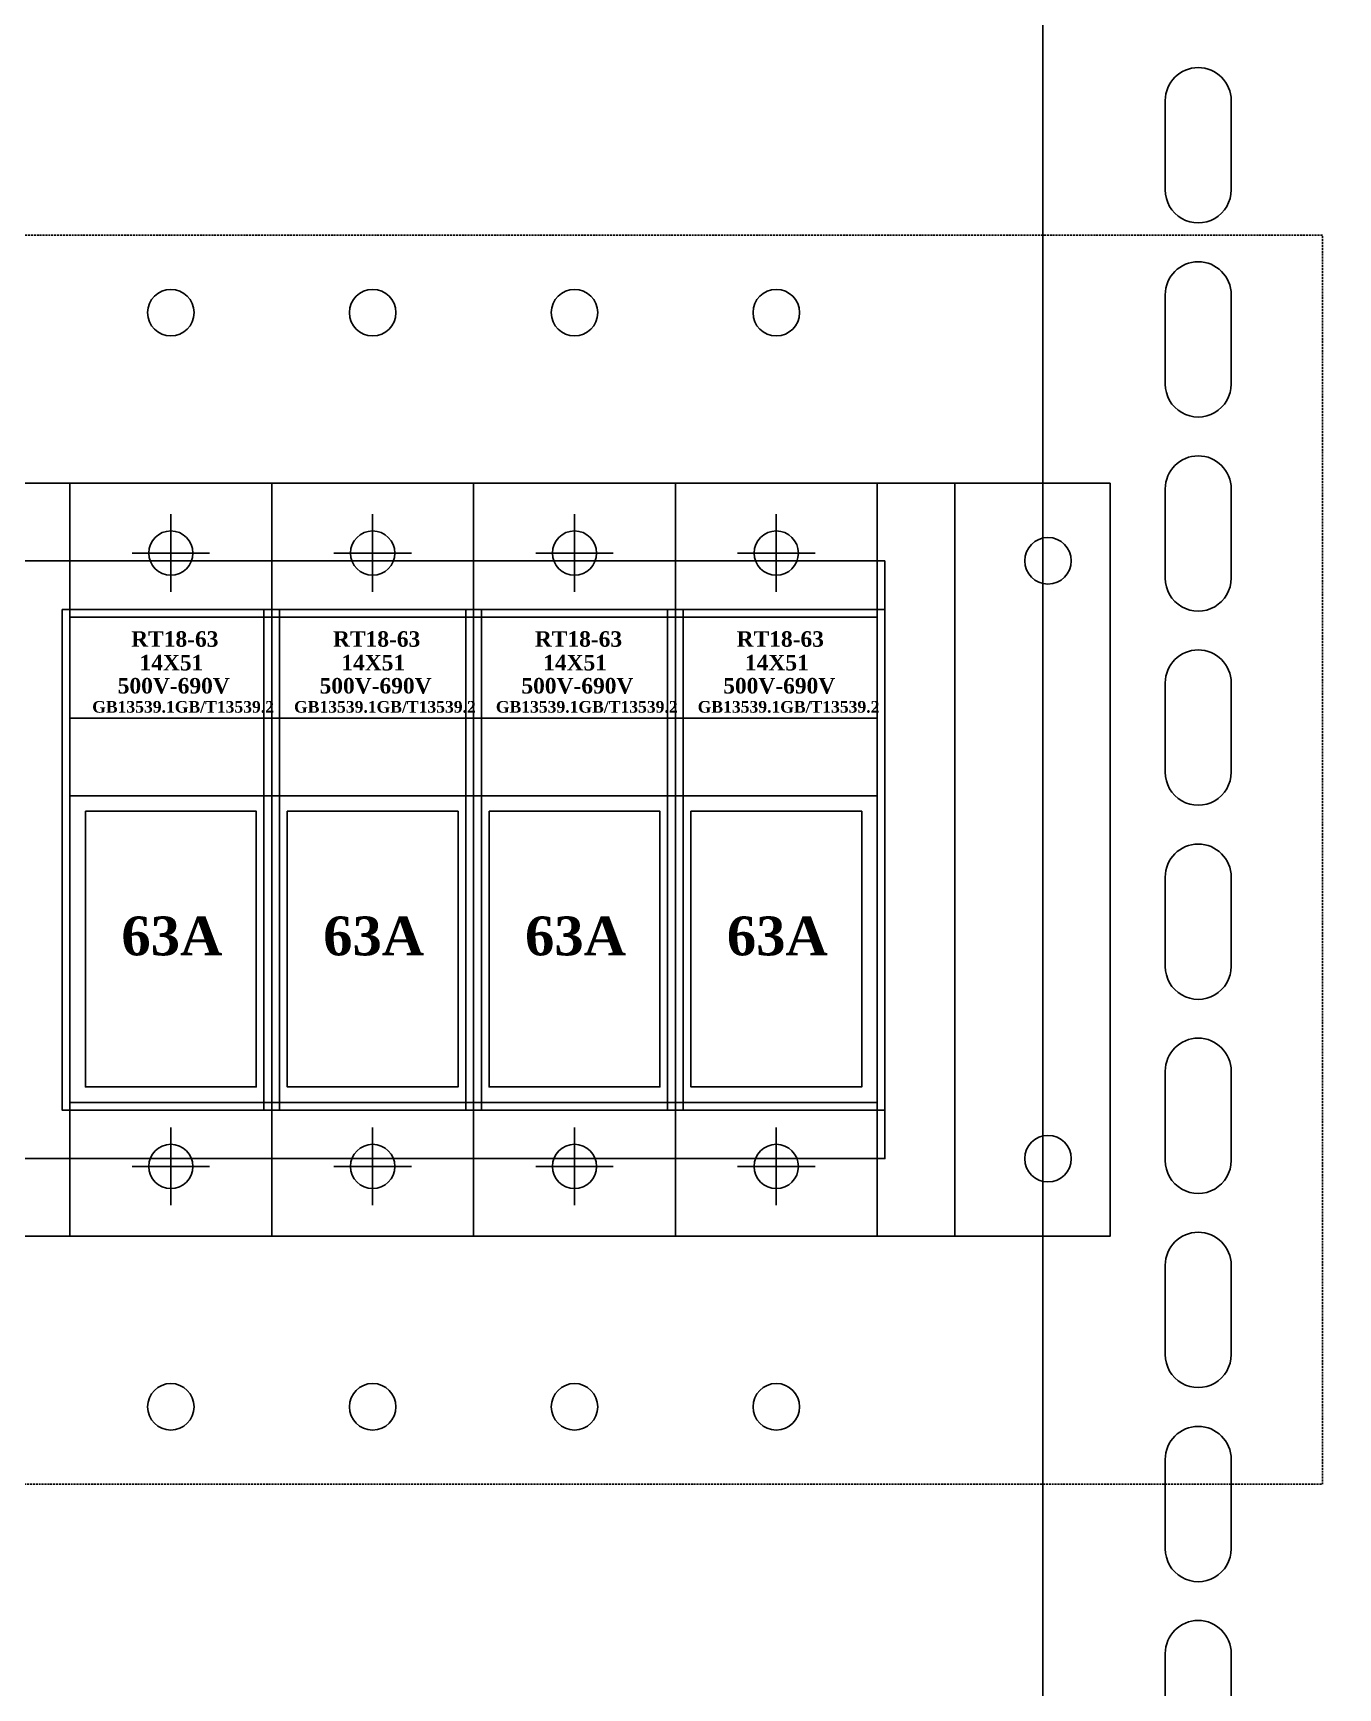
# Model space of a CAD drawing. Header units: millimetres. Extents: x 0 to 6325, y 0 to 4472.
# Drawn here: x 4082.4 to 4250.5, y 3229.5 to 3442.7 of the extents above; entities that cross this region are included whole.
import ezdxf

# ---------------------------------------------------------------- set-up
doc = ezdxf.new("R2010")
doc.units = ezdxf.units.MM
doc.linetypes.add('DASHED', pattern=[0.75, 0.5, -0.25])
doc.layers.add('CNC', color=7, linetype='Continuous')
doc.layers.add('THIET BI', color=2, linetype='Continuous')
doc.styles.add('Tahoma', font='timesbd.ttf', dxfattribs={"height": 50})

# ---------------------------------------------------------------- blocks, each defined once
blk = doc.blocks.new('ovan8.5x20')
at = {"layer": 'CNC', "color": 2, "lineweight": -3}
for p, q in [((5.75, 4.25), (-5.75, 4.25)), ((-5.75, -4.25), (5.75, -4.25))]:
    blk.add_line(p, q, dxfattribs=at)
for centre, start, end in [((-5.75, 0), 90, 270), ((5.75, 0), 270, 90)]:
    blk.add_arc(centre, 4.25, start, end, dxfattribs=at)
blk = doc.blocks.new('111')
at = {"color": 44, "ltscale": 3}
blk.add_lwpolyline([(111250.02, -56958.51), (111291.52, -56958.51), (111291.52, -58690.01), (111250.02, -58690.01)], close=True, dxfattribs=at)
at = {"layer": 'CNC', "lineweight": -3, "rotation": 270}
for p in [(111271.52, -57699.26), (111271.52, -57724.26), (111271.52, -57749.26), (111271.52, -57774.26), (111271.52, -57799.26), (111271.52, -57824.26), (111271.52, -57849.26), (111271.52, -57874.26), (111271.52, -57899.26)]:
    blk.add_blockref('ovan8.5x20', p, dxfattribs=at)
blk = doc.blocks.new('rt18-63')
at = {"color": 7, "linetype": 'Continuous', "ltscale": 0.5}
for p, q in [((56831.59, -3121.95), (56805.59, -3121.95)), ((56831.59, -3139.2), (56805.59, -3139.2)), ((56831.59, -3152.2), (56805.59, -3152.2)), ((56831.59, -3162.2), (56805.59, -3162.2)), ((56831.59, -3201.7), (56805.59, -3201.7))]:
    blk.add_line(p, q, dxfattribs=at)
for points in [[(56805.59, -3218.95), (56831.59, -3218.95), (56831.59, -3121.95), (56805.59, -3121.95)], [(56807.59, -3164.2), (56829.59, -3164.2), (56829.59, -3199.7), (56807.59, -3199.7)]]:
    blk.add_lwpolyline(points, close=True, dxfattribs=at)
at = {"color": 1, "linetype": 'Continuous', "ltscale": 0.5}
blk.add_lwpolyline([(56804.59, -3138.2), (56832.59, -3138.2), (56832.59, -3202.7), (56804.59, -3202.7)], close=True, dxfattribs=at)
at = {"layer": 'THIET BI', "color": 6, "linetype": 'Continuous', "ltscale": 0.5}
for p, q in [((56818.59, -3135.95), (56818.59, -3125.95)), ((56823.59, -3130.95), (56813.59, -3130.95)), ((56818.59, -3204.95), (56818.59, -3214.95)), ((56823.59, -3209.95), (56813.59, -3209.95))]:
    blk.add_line(p, q, dxfattribs=at)
at = {"layer": 'THIET BI', "color": 2, "linetype": 'Continuous', "ltscale": 0.5}
for centre in [(56818.59, -3130.95), (56818.59, -3209.95)]:
    blk.add_circle(centre, 2.85, dxfattribs=at)
at = {"color": 7, "linetype": 'Continuous', "ltscale": 0.5, "style": 'Tahoma'}
for s, height, p in [('RT18-63', 2, (56813.48, -3143.02)), ('14X51', 2, (56814.55, -3146.07)), ('500V-690V', 2, (56811.75, -3149.04)), ('GB13539.1GB/T13539.2', 1.5, (56808.46, -3151.51)), ('63A', 5, (56812.22, -3182.76))]:
    blk.add_text(s, height=height, dxfattribs=at).set_placement(p)

msp = doc.modelspace()

# ---------------------------------------------------------------- linework, layer by layer
at = {"ltscale": 3}
msp.add_line((4201.18, 3384.69), (4201.18, 3287.69), dxfattribs=at)
msp.add_lwpolyline([(4221.18, 3384.69), (3936.7, 3384.69), (3936.7, 3287.69), (4221.18, 3287.69)], close=True, dxfattribs=at)
at = {"color": 2, "ltscale": 3}
msp.add_lwpolyline([(4192.18, 3374.69), (3961.7, 3374.69), (3961.7, 3297.69), (4192.18, 3297.69)], close=True, dxfattribs=at)
at = {"color": 1, "linetype": 'Continuous', "ltscale": 0.5}
msp.add_lwpolyline([(4086.18, 3368.44), (4192.18, 3368.44), (4192.18, 3303.94), (4086.18, 3303.94)], close=True, dxfattribs=at)
at = {"color": 2, "linetype": 'Continuous', "ltscale": 0.5}
for centre in [(4100.18, 3406.65), (4126.18, 3406.65), (4152.18, 3406.65), (4178.18, 3406.65), (4100.18, 3265.73), (4126.18, 3265.73), (4152.18, 3265.73), (4178.18, 3265.73)]:
    msp.add_circle(centre, 3, dxfattribs=at)
at = {"color": 2, "ltscale": 3}
for centre in [(4213.18, 3374.69), (4213.18, 3297.69)]:
    msp.add_circle(centre, 3, dxfattribs=at)
at = {"layer": 'THIET BI', "color": 33, "linetype": 'DASHED', "ltscale": 0.5}
msp.add_lwpolyline([(4248.53, 3416.65), (3623.03, 3416.65), (3623.03, 3255.75), (4248.53, 3255.75)], close=True, dxfattribs=at)

# ---------------------------------------------------------------- block references
at = {"xscale": -1}
msp.add_blockref('111', (115504.05, 61127.47), dxfattribs=at)
at = {"color": 7, "linetype": 'Continuous'}
for p in [(-52718.41, 6506.64), (-52692.41, 6506.64), (-52666.41, 6506.64), (-52640.41, 6506.64)]:
    msp.add_blockref('rt18-63', p, dxfattribs=at)

doc.saveas('drawing.dxf')
